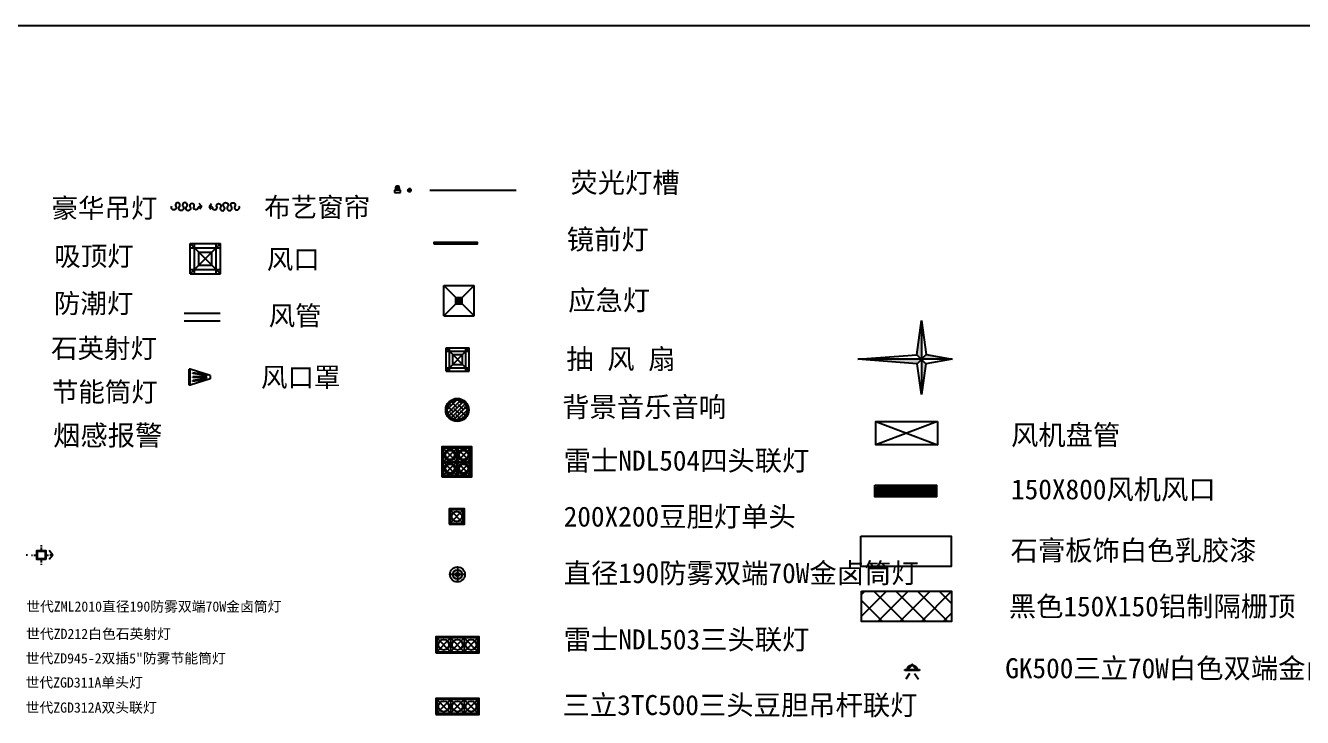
# Model space of a CAD drawing. Header units: millimetres. Extents: x 14385 to 129787, y 107826 to 186798.
# Drawn here: x 104766 to 121342, y 175779 to 184762 of the extents above; entities that cross this region are included whole.
import ezdxf

# ---------------------------------------------------------------- set-up
doc = ezdxf.new("R2010")
doc.units = ezdxf.units.MM
doc.header["$LTSCALE"] = 1000
doc.layers.add('RC-FIN', color=30, linetype='Continuous')
doc.styles.add('STO', font='')
doc.styles.get('STO').set_extended_font_data('SimSun')

# ---------------------------------------------------------------- blocks, each defined once
blk = doc.blocks.new('A$C3E7B1F09')
for p, q in [((105, 209), (105, 0)), ((0, 105), (209, 105))]:
    blk.add_line(p, q)
for radius in [64.8, 25.9]:
    blk.add_circle((105, 105), radius)

msp = doc.modelspace()

# ---------------------------------------------------------------- hatches: boundary and pattern name
at = {"layer": 'RC-FIN'}
h = msp.add_hatch(color=256, dxfattribs=at)
h.paths.add_polyline_path([(110392.1, 181189.5), (110434.3, 181231.7), (110349.9, 181231.7)])
h.paths.add_polyline_path([(110349.9, 181231.7), (110349.9, 181147.3), (110392.1, 181189.5)])
h.paths.add_polyline_path([(110434.3, 181147.3), (110392.1, 181189.5), (110349.9, 181147.3)])
h.paths.add_polyline_path([(110434.3, 181231.7), (110392.1, 181189.5), (110434.3, 181147.3)])
h = msp.add_hatch(color=256, dxfattribs=at)
h.paths.add_polyline_path([(116395.6, 180934.6), (116335.3, 180489.3), (116395.6, 180429)])
h.paths.add_polyline_path([(116794.6, 180429), (116456.5, 180489.8), (116395.6, 180429)])
h.paths.add_polyline_path([(116452.9, 180371.7), (116395.6, 180429), (116395.6, 179970.3)])
h.paths.add_polyline_path([(116338.9, 180372.2), (116395.6, 180429), (115568.7, 180429)])
h = msp.add_hatch(dxfattribs=at)
h.set_pattern_fill('ANSI38', color=256, scale=300, style=0)
h.set_pattern_definition([(45, (-210770.356, 24652.264), (-26.5165043, 26.5165043), []), (135, (-210770.356, 24652.264), (-79.549513, 26.5165043), [93.75, -56.25])])
h.paths.add_polyline_path([(110240.1, 179771.2, 1), (110500.1, 179771.2, 1)])

# ---------------------------------------------------------------- linework, layer by layer
at = {"color": 1}
msp.add_line((80368.9, 184762.2), (129786.9, 184762.2), dxfattribs=at)
at = {"layer": 'RC-FIN'}
for p, q in [((109592.7, 182628.9), (109592.7, 182682.6)), ((109556.6, 182624.8), (109556.6, 182596.8)), ((109631.5, 182624.8), (109556.6, 182624.8)), ((109556.6, 182596.8), (109631.5, 182596.8)), ((109559.3, 182653.3), (109624.3, 182653.3)), ((109568.8, 182654.6), (109568.8, 182624.8)), ((109617.4, 182654.6), (109617.4, 182624.8)), ((109631.5, 182596.8), (109631.5, 182624.8)), ((109719.5, 182623.3), (109779.3, 182623.3)), ((109749.4, 182653.3), (109749.4, 182593.4)), ((110014.8, 182626.1), (111135.2, 182626.1)), ((107052.6, 182414.5), (107020.2, 182451.4)), ((107052.6, 182414.5), (107029.1, 182380.2)), ((107148.2, 182414.5), (107180.7, 182451.4)), ((107148.2, 182414.5), (107171.7, 182380.2)), ((107296.2, 181933.6), (106902.4, 181539.8)), ((106902.4, 181933.6), (107296.2, 181539.8)), ((106902.4, 181933.6), (107296.2, 181933.6)), ((106902.4, 181539.8), (106902.4, 181933.6)), ((106902.4, 181877.3), (107296.2, 181877.3)), ((106958.7, 181539.8), (106958.7, 181933.6)), ((107239.9, 181539.8), (107239.9, 181933.6)), ((107296.2, 181539.8), (107296.2, 181933.6)), ((107014.9, 181821.1), (107183.7, 181821.1)), ((107014.9, 181652.3), (107014.9, 181821.1)), ((107183.7, 181652.3), (107183.7, 181821.1)), ((106902.4, 181596.1), (107296.2, 181596.1)), ((106902.4, 181539.8), (107296.2, 181539.8)), ((107014.9, 181652.3), (107183.7, 181652.3)), ((110589, 181386.4), (110195.2, 180992.6)), ((110195.2, 181386.4), (110589, 180992.6)), ((110195.2, 181386.4), (110589, 181386.4)), ((110195.2, 180992.6), (110195.2, 181386.4)), ((110589, 180992.6), (110589, 181386.4)), ((110349.9, 181231.7), (110434.3, 181231.7)), ((110349.9, 181147.3), (110349.9, 181231.7)), ((110434.3, 181147.3), (110434.3, 181231.7)), ((107293.2, 181024.1), (106824.4, 181024.1)), ((110349.9, 181147.3), (110434.3, 181147.3)), ((107293.2, 180924.1), (106824.4, 180924.1)), ((110195.2, 180992.6), (110589, 180992.6)), ((116335.3, 180489.3), (116395.6, 180934.6)), ((116395.6, 180934.6), (116456.5, 180489.8)), ((116395.6, 180934.6), (116395.6, 179970.3)), ((110226.3, 180277.2), (110226.3, 180577)), ((110226.3, 180577), (110526.1, 180577)), ((110226.3, 180577), (110526.1, 180277.2)), ((110526.1, 180577), (110226.3, 180277.2)), ((110226.3, 180534.2), (110526.1, 180534.2)), ((110269.2, 180277.2), (110269.2, 180577)), ((110483.3, 180277.2), (110483.3, 180577)), ((110526.1, 180277.2), (110526.1, 180577)), ((110312, 180362.9), (110312, 180491.4)), ((110312, 180491.4), (110440.5, 180491.4)), ((110312, 180362.9), (110440.5, 180362.9)), ((110440.5, 180362.9), (110440.5, 180491.4)), ((115568.7, 180429), (116335.3, 180489.3)), ((116338.9, 180372.2), (115568.7, 180429)), ((116794.6, 180429), (115568.7, 180429)), ((116335.3, 180489.3), (116452.9, 180371.7)), ((116456.5, 180489.8), (116338.9, 180372.2)), ((116395.6, 179970.3), (116338.9, 180372.2)), ((116452.9, 180371.7), (116395.6, 179970.3)), ((116794.6, 180429), (116452.9, 180371.7)), ((116456.5, 180489.8), (116794.6, 180429)), ((106905.2, 180301.8), (106889.9, 180301.8)), ((106889.9, 180094.3), (106889.9, 180301.8)), ((107164.9, 180219.8), (106905.2, 180301.8)), ((106905.2, 180094.3), (106905.2, 180301.8)), ((107164.9, 180176.3), (106905.2, 180094.3)), ((106935.8, 180244.1), (106935.8, 180254.2)), ((107121, 180225.6), (106935.8, 180254.2)), ((107121, 180215.4), (106935.8, 180244.1)), ((106935.8, 180193.5), (106935.8, 180203.2)), ((107121, 180203), (106935.8, 180203.2)), ((107121, 180193.3), (106935.8, 180193.5)), ((107121, 180180.8), (106935.8, 180152.4)), ((107121, 180215.4), (107121, 180225.6)), ((107121, 180193.3), (107121, 180203)), ((107121, 180170.7), (107121, 180180.8)), ((107164.9, 180219.8), (107164.9, 180176.3)), ((110226.3, 180320.1), (110526.1, 180320.1)), ((110226.3, 180277.2), (110526.1, 180277.2)), ((106905.2, 180094.3), (106889.9, 180094.3)), ((107121, 180170.7), (106935.8, 180142.3)), ((106935.8, 180142.3), (106935.8, 180152.4)), ((116605, 179619.9), (115805, 179319.9)), ((115805, 179619.9), (116605, 179319.9)), ((110225.4, 179237.8), (110189.5, 179273.6)), ((110236, 179145), (110318.1, 179227.2)), ((110318.1, 179145), (110236, 179227.2)), ((110328.7, 179237.8), (110364.5, 179273.6)), ((110364.5, 179273.6), (110364.5, 178923.6)), ((110364.5, 179273.6), (110400.4, 179237.8)), ((110411, 179227.2), (110493.1, 179145)), ((110411, 179145), (110493.1, 179227.2)), ((110503.7, 179237.8), (110539.5, 179273.6)), ((110189.5, 179098.6), (110225.4, 179134.4)), ((110225.4, 179062.8), (110189.5, 179098.6)), ((110189.5, 179098.6), (110539.5, 179098.6)), ((110318.1, 178970), (110236, 179052.2)), ((110318.1, 179052.2), (110236, 178970)), ((110364.5, 179098.6), (110328.7, 179134.4)), ((110364.5, 179098.6), (110328.7, 179062.8)), ((110364.5, 179098.6), (110400.4, 179134.4)), ((110364.5, 179098.6), (110400.4, 179062.8)), ((110493.1, 179052.2), (110411, 178970)), ((110411, 179052.2), (110493.1, 178970)), ((110503.7, 179134.4), (110539.5, 179098.6)), ((110539.5, 179098.6), (110503.7, 179062.8)), ((110225.4, 178959.4), (110189.5, 178923.6)), ((110364.5, 178923.6), (110328.7, 178959.4)), ((110400.4, 178959.4), (110364.5, 178923.6)), ((110503.7, 178959.4), (110539.5, 178923.6)), ((115812, 178759), (116572, 178759)), ((115812, 178739), (116572, 178739)), ((115812, 178719), (116572, 178719)), ((115812, 178699), (116572, 178699)), ((115812, 178679), (116572, 178679)), ((110278.2, 178473.5), (110448.2, 178302.3)), ((110448.2, 178473.5), (110278.2, 178302.3)), ((104774.3, 177891.7), (104790.3, 177891.7)), ((104842, 177887.8), (104858, 177887.8)), ((104874, 177887.8), (104926.2, 177887.8)), ((104970, 178015.8), (104970, 177999.8)), ((104970, 177983.8), (104970, 177931.5)), ((105013.7, 177887.8), (105066, 177887.8)), ((105121, 177887.8), (105073.1, 177946.1)), ((105121, 177887.8), (105073.1, 177829.4)), ((105098, 177887.8), (105082, 177887.8)), ((105098, 177887.8), (105121, 177887.8)), ((104970, 177844), (104970, 177791.8)), ((104970, 177775.8), (104970, 177759.8)), ((115616.4, 177377.9), (115659, 177420.6)), ((115616.4, 177095.1), (115941.9, 177420.6)), ((116173, 177026.3), (115778.7, 177420.6)), ((115830.4, 177026.3), (116224.7, 177420.6)), ((116455.9, 177026.3), (116061.6, 177420.6)), ((116113.2, 177026.3), (116507.5, 177420.6)), ((116738.7, 177026.3), (116344.4, 177420.6)), ((116396.1, 177026.3), (116787.5, 177417.7)), ((116787.5, 177260.3), (116627.2, 177420.6)), ((115890.2, 177026.3), (115616.4, 177300)), ((116678.9, 177026.3), (116787.5, 177134.9)), ((110283.1, 176812.5), (110105.5, 176633.5)), ((110105.5, 176812.5), (110283.1, 176633.5)), ((110283.1, 176812.5), (110283.1, 176633.5)), ((110460.8, 176633.5), (110283.1, 176812.5)), ((110283.1, 176633.5), (110460.8, 176812.5)), ((110460.8, 176812.5), (110460.8, 176633.5)), ((110638.5, 176812.5), (110460.8, 176633.5)), ((110460.8, 176812.5), (110638.5, 176633.5)), ((116179.4, 176387.3), (116179.4, 176400.1)), ((116179.4, 176400.1), (116368.8, 176400.1)), ((116368.8, 176387.3), (116179.4, 176387.3)), ((116204.1, 176387.3), (116274.1, 176457.3)), ((116274.1, 176457.3), (116344.1, 176387.3)), ((116368.8, 176400.1), (116368.8, 176387.3)), ((116242.3, 176352), (116191.1, 176275.2)), ((116305.9, 176352), (116357.1, 176275.2)), ((110105.5, 176012.3), (110283.1, 175833.3)), ((110283.1, 176012.3), (110105.5, 175833.3)), ((110283.1, 175833.3), (110460.8, 176012.3)), ((110460.8, 175833.3), (110283.1, 176012.3)), ((110283.1, 176012.3), (110283.1, 175833.3)), ((110460.8, 176012.3), (110638.5, 175833.3)), ((110638.5, 176012.3), (110460.8, 175833.3)), ((110460.8, 176012.3), (110460.8, 175833.3))]:
    msp.add_line(p, q, dxfattribs=at)
for points in [[(107052.6, 182414.5, 0.3798204), (107009.1, 182401.1, -0.9899572), (106948.6, 182401.7, 2.0357258), (106902.3, 182404.3, -2.1504169), (106857.7, 182408.7, 2.2761339), (106811.4, 182411.3, -2.0578615), (106761.6, 182410.3, 2.2675177), (106717.9, 182413.8, -1.7217124), (106663.5, 182416.4, 7.0170316)], [(107148.2, 182414.5, -0.3798204), (107191.7, 182401.1, 0.9899572), (107252.3, 182401.7, -2.0357258), (107298.6, 182404.3, 2.1504169), (107343.2, 182408.7, -2.2761339), (107389.5, 182411.3, 2.0578615), (107439.3, 182410.3, -2.2675177), (107482.9, 182413.8, 1.7217124), (107537.4, 182416.4, -7.0170316)]]:
    msp.add_lwpolyline(points, format="xyb", dxfattribs=at)
for points in [[(110072.5, 181923.2), (110072.5, 181951.5), (110628.1, 181951.5), (110628.1, 181923.2)], [(116605, 179619.9), (116605, 179319.9), (115805, 179319.9), (115805, 179619.9)], [(110169.5, 178903.6), (110559.5, 178903.6), (110559.5, 179293.6), (110169.5, 179293.6)], [(110189.5, 178923.6), (110539.5, 178923.6), (110539.5, 179273.6), (110189.5, 179273.6)], [(115792, 178794), (116592, 178794), (116592, 178644), (115792, 178644)], [(115812, 178774), (116572, 178774), (116572, 178664), (115812, 178664)], [(110263.8, 178287.9), (110462.5, 178287.9), (110462.5, 178487.9), (110263.8, 178487.9)], [(110278.2, 178302.3), (110448.2, 178302.3), (110448.2, 178473.5), (110278.2, 178473.5)], [(115611.2, 178133.5), (116782.3, 178133.5), (116782.3, 177739.2), (115611.2, 177739.2)], [(105029, 177828.8), (104911, 177828.8), (104911, 177946.8), (105029, 177946.8)], [(105020, 177837.8), (104920, 177837.8), (104920, 177937.8), (105020, 177937.8)], [(115616.4, 177420.6), (116787.5, 177420.6), (116787.5, 177026.3), (115616.4, 177026.3)], [(110090.5, 176618.5), (110653.5, 176618.5), (110653.5, 176827.5), (110090.5, 176827.5)], [(110105.5, 176633.5), (110638.5, 176633.5), (110638.5, 176812.5), (110105.5, 176812.5)], [(116271.2, 176470.6), (116277.2, 176470.6), (116277.2, 176454.2), (116271.2, 176454.2)], [(110090.5, 175818.3), (110653.5, 175818.3), (110653.5, 176027.3), (110090.5, 176027.3)], [(110105.5, 175833.3), (110638.5, 175833.3), (110638.5, 176012.3), (110105.5, 176012.3)]]:
    msp.add_lwpolyline(points, close=True, dxfattribs=at)
for centre, radius in [((109593.1, 182654.6), 19.9), ((109749.4, 182623.3), 19.3), ((110370.1, 179771.2), 150), ((110370.1, 179771.2), 130), ((110277, 179186.1), 73.1), ((110277, 179186.1), 58.1), ((110452, 179186.1), 73.1), ((110452, 179186.1), 58.1), ((110277, 179011.1), 73.1), ((110277, 179011.1), 58.1), ((110452, 179011.1), 73.1), ((110452, 179011.1), 58.1), ((110363.2, 178387.9), 65.3), ((110373, 177635.9), 97.1), ((110194.3, 176723), 68.3), ((110372, 176723), 68.3), ((110549.6, 176723), 68.3), ((110194.3, 175922.8), 68.3), ((110372, 175922.8), 68.3), ((110549.6, 175922.8), 68.3)]:
    msp.add_circle(centre, radius, dxfattribs=at)
for centre, radius, start, end in [((109593.1, 182654.6), 24.3, 356.80472, 183.19528), ((116274.1, 176387.3), 70, 0, 180)]:
    msp.add_arc(centre, radius, start, end, dxfattribs=at)

# ---------------------------------------------------------------- block references
at = {"layer": 'RC-FIN', "xscale": 0.9285714285215363, "yscale": 0.9285714285215363, "zscale": 0.9285714285215363, "rotation": 270}
msp.add_blockref('A$C3E7B1F09', (110275.9, 177733), dxfattribs=at)

# ---------------------------------------------------------------- texts
at = {"layer": 'RC-FIN', "style": 'STO'}
for s, height, p in [('荧光灯槽', 260, (111838.6, 182592.3)), ('豪华吊灯', 252, (105103.8, 182266.6)), ('布艺窗帘', 252, (107864.5, 182277.3)), ('镜前灯', 260, (111792.2, 181855.7)), ('吸顶灯', 252, (105139.9, 181642.2)), ('风口', 252, (107898.3, 181602.5)), ('应急灯', 260, (111810.5, 181065.8)), ('防潮灯', 252, (105135, 181029.5)), ('风管', 252, (107922.4, 180869.7)), ('石英射灯', 252, (105097.5, 180446.4)), ('抽 风 扇', 260, (111785.8, 180303.9)), ('风口罩', 252, (107822.7, 180071.7)), ('节能筒灯', 252, (105107.7, 179879.4)), ('背景音乐音响', 260, (111732.6, 179680.6)), ('烟感报警', 260, (105123.8, 179311.3)), ('风机盘管', 260, (117559.1, 179316.6)), ('雷士NDL504四头联灯', 260, (111752.2, 178984.3)), ('150X800风机风口', 260, (117559.1, 178611.5)), ('200X200豆胆灯单头', 260, (111752.2, 178257.6)), ('石膏板饰白色乳胶漆', 260, (117553.1, 177818.3)), ('直径190防雾双端70W金卤筒灯', 260, (111752.2, 177523.7)), ('黑色150X150铝制隔栅顶', 260, (117529.4, 177092)), ('世代ZML2010直径190防雾双端70W金卤筒灯', 131.381, (104775, 177154.3)), ('世代ZD212白色石英射灯', 131.381, (104773.7, 176799.3)), ('雷士NDL503三头联灯', 260, (111752.2, 176662.5)), ('世代ZD945-2双插5"防雾节能筒灯', 131.381, (104768.9, 176481.5)), ('GK500三立70W白色双端金卤灯', 260, (117483.5, 176288.7)), ('世代ZGD311A单头灯', 131.381, (104766.5, 176167.7)), ('三立3TC500三头豆胆吊杆联灯', 260, (111737.3, 175810.6)), ('世代ZGD312A双头联灯', 131.381, (104768.1, 175842.3))]:
    msp.add_text(s, height=height, dxfattribs=at).set_placement(p)

doc.saveas('drawing.dxf')
